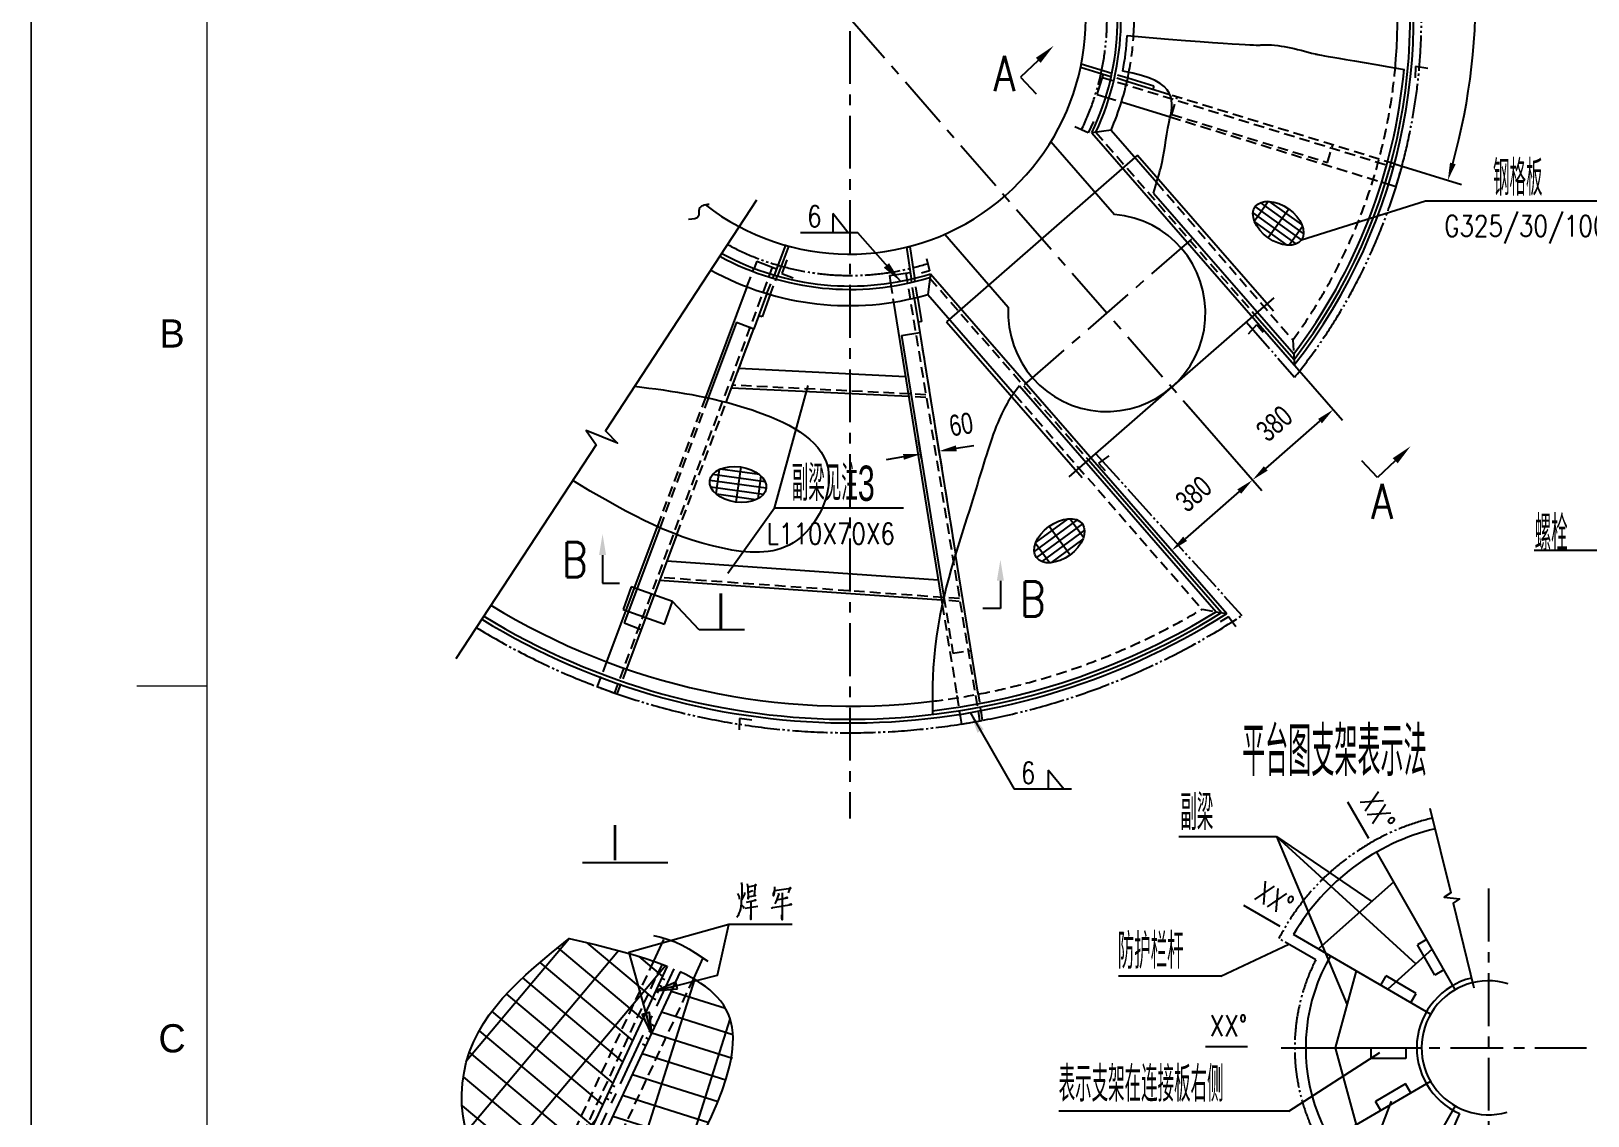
# Model space of a CAD drawing. Extents: x 148 to 221443, y -36682 to 6758.
# Drawn here: x 206593 to 211011, y -20788 to -17710 of the extents above; entities that cross this region are included whole.
import ezdxf
from ezdxf.enums import TextEntityAlignment as Align

# ---------------------------------------------------------------- set-up
doc = ezdxf.new("R2010")
doc.units = 0
doc.header["$LTSCALE"] = 10
doc.header["$MEASUREMENT"] = 0
for name, pattern in [('CENTERX2', [4, 2.5, -0.5, 0.5, -0.5]), ('HIDDENX2', [0.75, 0.5, -0.25]), ('PHANTOM', [2.5, 1.25, -0.25, 0.25, -0.25, 0.25, -0.25]), ('PHANTOMS6', [13.6, 10, -0.8, 0.6, -0.8, 0.6, -0.8])]:
    doc.linetypes.add(name, pattern=pattern)
for name, color, linetype in [('2', 4, 'Continuous'), ('6', 4, 'PHANTOM'), ('CENTER', 1, 'CENTERX2'), ('HIDDEN', 7, 'HIDDENX2'), ('RED', 7, 'Continuous'), ('WB-FS', 6, 'Continuous')]:
    doc.layers.add(name, color=color, linetype=linetype)
doc.layers.add('2（细实线）', color=3, linetype='Continuous', lineweight=20)
doc.layers.add('图框层', color=7, linetype='Continuous', lineweight=15)
doc.styles.add('BIG', font='bsfb.shx', dxfattribs={"width": 0.7, "bigfont": 'bsf.shx'})
doc.styles.add('HZ', font='ROMS.SHX', dxfattribs={"width": 0.75, "bigfont": 'GBCBIG.SHX'})
doc.styles.get("Standard").update_dxf_attribs({"font": 'wison_e.shx', "width": 0.75, "bigfont": 'wison_c.shx'})
doc.styles.add('XW', font='ROMANS.shx', dxfattribs={"width": 0.85})
doc.dimstyles.new('DIM1', dxfattribs={"dimscale": 20, "dimtxt": 3, "dimasz": 2.5, "dimexe": 2, "dimexo": 0, "dimgap": 1, "dimtad": 0, "dimdec": 0, "dimzin": 0, "dimdsep": 46, "dimtxsty": 'Standard', "dimcen": 2, "dimclrd": 3, "dimclre": 3, "dimclrt": 3, "dimadec": 0, "dimazin": 0, "dimtfac": 0.666667, "dimtdec": 0, "dimtofl": 0, "dimtmove": 2, "dimatfit": 1, "dimfxl": 2, "dimtvp": 1.333333, "dimtolj": 1, "dimtzin": 0, "dimarcsym": 0})
doc.dimstyles.new('S-1', dxfattribs={"dimtxt": 3, "dimasz": 2.5, "dimexe": 1.25, "dimexo": 0, "dimgap": 1, "dimtad": 1, "dimdec": 0, "dimdsep": 46, "dimtxsty": 'BIG', "dimcen": 0, "dimclrd": 3, "dimclre": 3, "dimclrt": 3, "dimadec": 0, "dimazin": 2, "dimtfac": 1, "dimtdec": 0, "dimtmove": 2, "dimatfit": 3, "dimfxl": 1.25, "dimarcsym": 1})

# ---------------------------------------------------------------- blocks, each defined once
blk = doc.blocks.new('*D1787')
at = {"color": 3, "lineweight": -2}
for p, q in [((210334.3, -17036.7), (210600.4, -16929.4)), ((210461.9, -18086.9), (210651.8, -18145.4))]:
    blk.add_line(p, q, dxfattribs=at)
blk.add_arc((208913.6, -17609.7), 1778.8, 344.4829, 20.355, dxfattribs=at)
at = {"color": 3}
for points in [[(210589.1, -16988), (210573.6, -16994), (210563.3, -16944.4)], [(210619.6, -18083.3), (210635.6, -18088), (210613.5, -18133.6)]]:
    blk.add_solid(points, dxfattribs=at)
at = {"layer": 'Defpoints', "color": 0}
for p in [(210334.3, -17036.7), (209651.3, -17312.2), (210687.9, -17736.8), (209998.4, -17944), (210461.9, -18086.9)]:
    blk.add_point(p, dxfattribs=at)
at = {"color": 3, "insert": (210770.8, -17531.3), "char_height": 60, "attachment_point": 5, "rotation": 272.419}
blk.add_mtext('1500', dxfattribs=at)
blk = doc.blocks.new('*D1788')
at = {"color": 3, "lineweight": -2}
for p, q in [((210100.7, -18568.9), (210314.6, -18814.2)), ((209871.6, -18768.7), (210085.5, -19014)), ((210096.9, -18951), (210250.7, -18817))]:
    blk.add_line(p, q, dxfattribs=at)
at = {"color": 3}
for points in [[(210256.2, -18823.2), (210245.2, -18810.7), (210288.4, -18784.1)], [(210091.5, -18944.8), (210102.4, -18957.3), (210059.2, -18983.9)]]:
    blk.add_solid(points, dxfattribs=at)
at = {"layer": 'Defpoints', "color": 0}
for p in [(210100.7, -18568.9), (209871.6, -18768.7), (210288.4, -18784.1)]:
    blk.add_point(p, dxfattribs=at)
at = {"color": 3, "insert": (210121.2, -18823.7), "char_height": 60, "attachment_point": 5, "rotation": 41.0923}
blk.add_mtext('\\A1;380', dxfattribs=at)
blk = doc.blocks.new('*D1789')
at = {"color": 3, "lineweight": -2}
for p, q in [((210059.2, -18983.9), (210085.5, -19014)), ((210021.6, -19016.8), (209867.8, -19150.8)), ((209830.1, -19183.7), (209856.4, -19213.9))]:
    blk.add_line(p, q, dxfattribs=at)
at = {"color": 3}
for points in [[(210027, -19023), (210016.1, -19010.5), (210059.2, -18983.9)], [(209862.3, -19144.6), (209873.3, -19157.1), (209830.1, -19183.7)]]:
    blk.add_solid(points, dxfattribs=at)
at = {"layer": 'Defpoints', "color": 0}
for p in [(210059.2, -18983.9), (209830.1, -19183.7), (209830.1, -19183.7)]:
    blk.add_point(p, dxfattribs=at)
at = {"color": 3, "insert": (209892.1, -19023.5), "char_height": 60, "attachment_point": 5, "rotation": 41.0923}
blk.add_mtext('\\A1;380', dxfattribs=at)
blk = doc.blocks.new('*D1861')
at = {"color": 3, "linetype": 'Continuous', "lineweight": -2}
for p, q in [((209171.5, -18915.7), (209162.9, -18862.6)), ((209120.2, -18924), (209111.6, -18870.9)), ((209218.7, -18894.1), (209268, -18886.2)), ((209068.6, -18918.4), (209019.2, -18926.3))]:
    blk.add_line(p, q, dxfattribs=at)
at = {"color": 3}
for points in [[(209217.4, -18885.9), (209220, -18902.4), (209169.3, -18902.1)], [(209069.9, -18926.6), (209067.3, -18910.1), (209118, -18910.4)]]:
    blk.add_solid(points, dxfattribs=at)
at = {"layer": 'Defpoints', "color": 0}
for p in [(209169.3, -18902.1), (209120.2, -18924), (209171.5, -18915.7)]:
    blk.add_point(p, dxfattribs=at)
at = {"color": 3, "insert": (209232.3, -18826.2), "char_height": 60, "attachment_point": 5, "rotation": 9.1683}
blk.add_mtext('\\A1;60', dxfattribs=at)
blk = doc.blocks.new('1.25A2')
blk.add_line((14585.48, 9073.89), (14595.48, 9073.89))
at = {"layer": '图框层', "ltscale": 10}
for p, q in [((14570.48, 8863.89), (14570.48, 9283.89)), ((14570.48, 9283.89), (14570.48, 8863.89)), ((14570.48, 9283.89), (14570.48, 8863.89)), ((14595.48, 8873.89), (14595.48, 9273.89))]:
    blk.add_line(p, q, dxfattribs=at)
at = {"style": 'HZ'}
for s, p in [('B', (14590.48, 9123.89)), ('C', (14590.48, 9023.89))]:
    blk.add_text(s, height=4, dxfattribs=at).set_placement(p, align=Align.MIDDLE)
blk = doc.blocks.new('*D29')
at = {"layer": '2（细实线）', "color": 3, "lineweight": -2}
for p, q in [((21069.56, 8263.46), (21067.29, 8264.52)), ((21071.82, 8262.41), (21072.35, 8263.54)), ((21071.82, 8262.41), (21073.64, 8261.56)), ((21073.64, 8261.56), (21074.17, 8262.69)), ((21075.9, 8260.5), (21078.17, 8259.44))]:
    blk.add_line(p, q, dxfattribs=at)
at = {"layer": '2（细实线）', "color": 3}
for points in [[(21069.38, 8263.09), (21069.74, 8263.84), (21071.82, 8262.41)], [(21076.08, 8260.88), (21075.73, 8260.12), (21073.64, 8261.56)]]:
    blk.add_solid(points, dxfattribs=at)
at = {"layer": 'Defpoints', "color": 0}
for p in [(21071.82, 8262.41), (21073.64, 8261.56), (21073.64, 8261.56)]:
    blk.add_point(p, dxfattribs=at)
at = {"layer": '2（细实线）', "color": 3, "insert": (21069.3, 8266.19), "char_height": 3, "attachment_point": 5, "rotation": 334.9694, "style": 'BIG'}
blk.add_mtext('10', dxfattribs=at)
blk = doc.blocks.new('4444')
at = {"layer": '2（细实线）', "lineweight": -3}
for points in [[(19975.23, 8295.12), (19975.32, 8294.82), (19975.29, 8294.74), (19975.29, 8293.52), (19975.29, 8292.93), (19975.23, 8292.51), (19975.21, 8292.17), (19975.18, 8291.79), (19975.1, 8291.41), (19975.01, 8291.07), (19974.88, 8290.78), (19974.77, 8290.48), (19974.6, 8290.19)], [(19976.08, 8294.95), (19976.14, 8294.4), (19976.22, 8292.8), (19976.19, 8293.1), (19977.23, 8293.31), (19977.12, 8293.31), (19977.26, 8294.87), (19977.29, 8294.7), (19976.16, 8294.49)], [(19979.92, 8294.53), (19979.92, 8294.19), (19979.92, 8293.98), (19979.89, 8293.69), (19979.78, 8293.26), (19979.81, 8293.52), (19979.87, 8293.81), (19979.92, 8293.98), (19982.25, 8294.32), (19982.14, 8294.44), (19981.87, 8293.69)], [(19974.69, 8293.6), (19974.9, 8293.1), (19974.93, 8292.97), (19974.96, 8292.76)], [(19975.21, 8292), (19975.48, 8291.71), (19975.59, 8291.45)], [(19975.7, 8293.73), (19975.7, 8293.47), (19975.29, 8292.72)], [(19975.97, 8292.34), (19977.31, 8292.63), (19977.18, 8292.63), (19976.99, 8292.55)], [(19976.19, 8293.77), (19976.85, 8293.98)], [(19976.6, 8292.42), (19976.6, 8289.89), (19976.58, 8290.23), (19976.6, 8290.53)], [(19979.51, 8291.62), (19979.62, 8291.49), (19979.7, 8291.58), (19982.36, 8292), (19982.25, 8292.08), (19982.03, 8291.96)], [(19980.47, 8293.64), (19980.55, 8293.35), (19980.47, 8293.31), (19980.25, 8292.72), (19980.11, 8292.38), (19980.09, 8292.29), (19980, 8292.13)], [(19980.36, 8292.76), (19980.47, 8292.72), (19981.76, 8292.97), (19981.67, 8293.01), (19981.43, 8292.93)], [(19981.02, 8293.69), (19981.02, 8289.85), (19980.96, 8290.06), (19980.99, 8290.57)], [(19975.78, 8291.49), (19977.56, 8291.79)], [(19982.44, 8289.18), (19973.46, 8289.18), (19959.25, 8285.2), (19962.47, 8273.69)], [(19962.77, 8287.64), (19963.82, 8287.37), (19964.85, 8287.07), (19965.86, 8286.7), (19966.83, 8286.26), (19967.77, 8285.74), (19968.69, 8285.18), (19970.5, 8283.98)], [(19963.11, 8279.78), (19971.83, 8281.98), (19973.46, 8289.18)], [(19936.21, 8259.77), (19957.81, 8285.47)], [(19936.28, 8269.91), (19950.81, 8287.2)], [(19949.17, 8285.88), (19961.22, 8275.75)], [(19953.31, 8286.6), (19962.64, 8278.78), (19963.12, 8278.55)], [(19964.21, 8287.05), (19962.77, 8283.98), (19962.14, 8282.63)], [(19939.35, 8253.44), (19964.48, 8283.36)], [(19946.65, 8283.78), (19959.81, 8272.73)], [(19960.68, 8284.66), (19964.06, 8281.82)], [(19963.98, 8283.55), (19963.3, 8282.09)], [(19969.79, 8284.46), (19968.42, 8281.51), (19967.79, 8280.17)], [(19944.19, 8281.6), (19958.39, 8269.68)], [(19950.11, 8247.22), (19957.14, 8245), (19968.64, 8281.38)], [(19961.82, 8281.94), (19961.18, 8280.57)], [(19962.98, 8281.4), (19962.34, 8280.03)], [(19966.17, 8280.03), (19965.93, 8281.01), (19963.11, 8279.78), (19966.17, 8280.03)], [(19965.66, 8282.88), (19963.18, 8277.58)], [(19964.36, 8281.32), (19963.92, 8281.52)], [(19941.91, 8279.31), (19956.98, 8266.66)], [(19960.86, 8279.88), (19960.22, 8278.51)], [(19962.02, 8279.34), (19961.37, 8277.97)], [(19963.5, 8279.49), (19963.06, 8279.69)], [(19963.58, 8280.57), (19963.49, 8280.61), (19963.93, 8280.4)], [(19965.29, 8279.73), (19972.97, 8277.31)], [(19967.47, 8279.48), (19966.83, 8278.11)], [(19939.77, 8276.87), (19955.56, 8263.61)], [(19959.9, 8277.82), (19959.25, 8276.45)], [(19961.05, 8277.28), (19960.41, 8275.91)], [(19961.17, 8276.47), (19962.14, 8276.74), (19962.47, 8273.69), (19961.17, 8276.47)], [(19963.92, 8276.78), (19974.04, 8273.59)], [(19966.51, 8277.42), (19965.86, 8276.05)], [(19958.93, 8275.76), (19958.29, 8274.38)], [(19960.09, 8275.22), (19959.45, 8273.85)], [(19962.54, 8276.2), (19961.9, 8274.83)], [(19962.53, 8274.97), (19962.97, 8274.76)], [(19965.54, 8275.36), (19964.9, 8273.98)], [(19966.65, 8253.62), (19973.65, 8275.77)], [(19938.04, 8274.11), (19954.14, 8260.59)], [(19957.97, 8273.7), (19957.33, 8272.32)], [(19961.26, 8273.46), (19958.05, 8266.58)], [(19959.13, 8273.16), (19958.49, 8271.78)], [(19961.21, 8272.24), (19961.69, 8272.02)], [(19961.68, 8273.14), (19962.12, 8272.93)], [(19962.46, 8273.89), (19962.54, 8273.85), (19962.11, 8274.05)], [(19962.53, 8273.82), (19974, 8270.2)], [(19964.58, 8273.3), (19963.94, 8271.92)], [(19936.64, 8271.04), (19952.72, 8257.54)], [(19957.01, 8271.64), (19956.37, 8270.26)], [(19958.17, 8271.1), (19957.52, 8269.72)], [(19961.15, 8270.87), (19973.03, 8267.12)], [(19963.62, 8271.24), (19962.98, 8269.86)], [(19956.05, 8269.57), (19955.4, 8268.2)], [(19957.2, 8269.04), (19956.56, 8267.66)], [(19959.77, 8267.9), (19971.92, 8264.07)], [(19962.66, 8269.17), (19962.01, 8267.8)], [(19935.78, 8267.56), (19951.31, 8254.52)], [(19955.08, 8267.51), (19954.44, 8266.14)], [(19956.24, 8266.97), (19955.6, 8265.6)], [(19957.28, 8266.16), (19956.84, 8266.36)], [(19961.69, 8267.11), (19961.05, 8265.74)], [(19935.61, 8263.46), (19949.89, 8251.47)], [(19953.16, 8263.39), (19952.52, 8262.01)], [(19954.12, 8265.45), (19953.48, 8264.08)], [(19955.28, 8264.91), (19954.64, 8263.54)], [(19956.42, 8264.32), (19955.98, 8264.53)], [(19956.5, 8265.4), (19956.41, 8265.45), (19956.85, 8265.24)], [(19957.41, 8265.21), (19956.76, 8263.83)], [(19958.39, 8264.96), (19970.61, 8261.1)], [(19960.73, 8265.05), (19960.09, 8263.68)], [(19943.96, 8248.86), (19954.57, 8261.49)], [(19952.19, 8261.33), (19951.55, 8259.95)], [(19956.12, 8262.46), (19952.91, 8255.59)], [(19954.31, 8262.85), (19953.67, 8261.48)], [(19957.01, 8261.99), (19969.16, 8258.15)], [(19959.77, 8262.99), (19959.13, 8261.61)], [(19951.23, 8259.27), (19950.59, 8257.89)], [(19953.35, 8260.79), (19952.71, 8259.41)], [(19955.37, 8258.73), (19955.46, 8258.69), (19955.03, 8258.89)], [(19955.45, 8259.81), (19955.89, 8259.6)], [(19955.63, 8259.04), (19967.61, 8255.26)], [(19958.8, 8260.93), (19958.16, 8259.55)], [(19936.64, 8258.38), (19948.48, 8248.45)], [(19950.27, 8257.2), (19949.63, 8255.83)], [(19951.43, 8256.67), (19950.78, 8255.29)], [(19952.39, 8258.73), (19951.75, 8257.35)], [(19954.13, 8257.08), (19954.61, 8256.85)], [(19954.6, 8257.97), (19955.04, 8257.77)], [(19956.88, 8256.8), (19956.24, 8255.43)], [(19957.84, 8258.87), (19957.2, 8257.49)], [(19949.31, 8255.14), (19948.66, 8253.77)], [(19950.46, 8254.6), (19949.82, 8253.23)], [(19954.25, 8256.08), (19965.88, 8252.4)], [(19955.92, 8254.74), (19955.27, 8253.37)], [(19948.34, 8253.08), (19947.7, 8251.71)], [(19949.5, 8252.54), (19948.86, 8251.17)], [(19950.49, 8245.42), (19953.04, 8253.5)], [(19952.27, 8254.21), (19951.63, 8252.84)], [(19952.87, 8253.13), (19963.87, 8249.66)], [(19954.95, 8252.68), (19954.31, 8251.31)], [(19946.69, 8247.07), (19949.26, 8250.13)], [(19947.38, 8251.02), (19946.74, 8249.64)], [(19948.54, 8250.48), (19947.9, 8249.11)], [(19950.99, 8251.46), (19948.51, 8246.17)], [(19951.48, 8250.16), (19961.26, 8247.08)], [(19953.99, 8250.62), (19953.35, 8249.24)], [(19946.42, 8248.96), (19945.79, 8247.61)], [(19947.58, 8248.42), (19946.9, 8246.96)], [(19953.03, 8248.56), (19952.39, 8247.18)], [(19947.55, 8246.47), (19942.09, 8234.78)], [(19949.36, 8245.62), (19943.9, 8233.93)], [(19945.79, 8247.61), (19944.49, 8244.82)], [(19952.07, 8246.5), (19951.44, 8245.15), (19949.98, 8242.04)], [(19942.96, 8245.22), (19944.01, 8244.95), (19945.04, 8244.65), (19946.05, 8244.28), (19947.02, 8243.83), (19947.96, 8243.32), (19948.88, 8242.76), (19950.69, 8241.56)]]:
    blk.add_lwpolyline(points, dxfattribs=at)
for points in [[(19964.73, 8283.26), (19947.61, 8246.59), (19946.13, 8247.4), (19944.69, 8248.33), (19943.31, 8249.36), (19942.01, 8250.5), (19940.78, 8251.73), (19939.66, 8253.04), (19938.66, 8254.42), (19938.21, 8255.13), (19937.79, 8255.85), (19937.41, 8256.59), (19937.06, 8257.33), (19936.75, 8258.09), (19936.48, 8258.85), (19936.05, 8260.4), (19935.75, 8261.96), (19935.59, 8263.53), (19935.56, 8265.1), (19935.66, 8266.65), (19935.88, 8268.17), (19936.21, 8269.66), (19936.66, 8271.1), (19937.22, 8272.49), (19937.88, 8273.82), (19938.63, 8275.11), (19939.46, 8276.35), (19940.38, 8277.55), (19941.36, 8278.71), (19942.41, 8279.84), (19943.5, 8280.95), (19944.65, 8282.03), (19945.84, 8283.09), (19948.29, 8285.16), (19950.81, 8287.2), (19954.5, 8286.32), (19958.1, 8285.39), (19959.85, 8284.9), (19961.54, 8284.39), (19963.17, 8283.84)], [(19966.57, 8282.47), (19949.44, 8245.79), (19950.3, 8245.48), (19951.16, 8245.23), (19952.01, 8245.02), (19952.86, 8244.87), (19953.71, 8244.77), (19954.54, 8244.73), (19955.35, 8244.74), (19956.15, 8244.81), (19956.94, 8244.95), (19957.69, 8245.15), (19958.43, 8245.41), (19959.15, 8245.73), (19959.84, 8246.1), (19960.52, 8246.53), (19961.17, 8247.01), (19961.81, 8247.53), (19962.43, 8248.1), (19963.03, 8248.72), (19963.62, 8249.37), (19964.19, 8250.06), (19965.29, 8251.53), (19966.34, 8253.12), (19967.35, 8254.79), (19968.31, 8256.53), (19969.25, 8258.32), (19970.15, 8260.13), (19971, 8261.94), (19971.79, 8263.76), (19972.49, 8265.56), (19973.09, 8267.32), (19973.56, 8269.05), (19973.74, 8269.89), (19973.88, 8270.71), (19973.99, 8271.52), (19974.04, 8272.31), (19974.06, 8273.08), (19974.02, 8273.83), (19973.93, 8274.55), (19973.79, 8275.25), (19973.6, 8275.93), (19973.35, 8276.57), (19973.04, 8277.19), (19972.68, 8277.78), (19972.26, 8278.34), (19971.8, 8278.89), (19971.29, 8279.4), (19970.74, 8279.9), (19970.14, 8280.38), (19969.5, 8280.83), (19968.82, 8281.27), (19968.11, 8281.68), (19967.35, 8282.08)]]:
    blk.add_lwpolyline(points, close=True, dxfattribs=at)
at = {"layer": '2（细实线）', "transparency": 33554559}
for points in [[(19966.17, 8280.03), (19965.93, 8281.01), (19966.17, 8280.03), (19963.11, 8279.78)], [(19961.17, 8276.47), (19962.14, 8276.74), (19961.17, 8276.47), (19962.47, 8273.69)]]:
    blk.add_solid(points, dxfattribs=at)
at = {"layer": '2（细实线）'}
dim = blk.add_linear_dim(base=(19946.2, 8238.84), p1=(19944.38, 8239.69), p2=(19946.2, 8238.84), angle=334.9694, text='10', dimstyle='S-1', dxfattribs=at)
dim.commit()
dim.dimension.update_dxf_attribs({"geometry": '*D29', "text_midpoint": (19941.86, 8243.48), "dimtype": 129, "insert": (-1127.44, -22.72)})

msp = doc.modelspace()

# ---------------------------------------------------------------- linework, layer by layer
for p, q in [((210197.9462, -18302.5704), (210550.437, -18191.4935)), ((210550.437, -18191.4935), (211238.507, -18191.4935)), ((211731.4238, -19184.139), (210858.1956, -19184.139)), ((210388.9782, -20001.4009), (210329.999, -19898.3618)), ((210137.6301, -20250.8843), (210035.033, -20191.1394)), ((210044.6979, -20592.6173), (209925.9738, -20592.1753)), ((210162.6662, -20775.2108), (210420.4344, -20608.7214)), ((210308.0598, -21130.4991), (210453.258, -20746.2022))]:
    msp.add_line(p, q)
at = {"color": 7, "linetype": 'Continuous'}
for q in [(208867.8854, -18227.9294), (208867.8854, -18282.5439)]:
    msp.add_line((208911.6202, -18282.5439), q, dxfattribs=at)
at = {"color": 3, "linetype": 'Continuous'}
for p, q in [((208295.5805, -19287.2114), (208273.0161, -19351.705)), ((208413.3478, -19328.4148), (208295.5805, -19287.2114)), ((208390.7834, -19392.9083), (208413.3478, -19328.4148)), ((208273.0161, -19351.705), (208390.7834, -19392.9083)), ((209257.7296, -19643.9134), (209383.1041, -19861.6106)), ((209545.9794, -19861.6106), (209383.1041, -19861.6106))]:
    msp.add_line(p, q, dxfattribs=at)
msp.add_lwpolyline([(208651.8299, -18190.263), (208222.8333, -18844.0861), (208257.3759, -18879.2727), (208168.2171, -18843.3121), (208196.4133, -18884.3523), (207797.9229, -19491.6816)])
for centre, radius, start, end in [((208916.2809, -17673.3362), 669.7279, 232.3481012, 94.9501081), ((210728.8465, -20595.1646), 190, 72.9435181, 286.1149443)]:
    msp.add_arc(centre, radius, start, end)
msp.add_spline([(208517.5766, -18201.7862), (208488.8024, -18215.0573), (208487.3106, -18234.9548), (208458.7835, -18244.6827)], degree=3)
msp.add_solid([(209278.7585, -19701.024), (209296.1351, -19691.1219), (209257.7405, -19643.943)], dxfattribs=at)
at = {"layer": '2', "color": 3, "linetype": 'Continuous'}
for p, q in [((209451.0977, -17793.1121), (209400.4947, -17840.7218)), ((208939.1752, -18282.5439), (208776.2999, -18282.5439)), ((209059.8913, -18420.2074), (208939.1752, -18282.5439)), ((208703.0024, -19064.1434), (208797.9212, -18715.9722)), ((210464.169, -18929.3269), (210413.566, -18976.9367)), ((208703.0024, -19064.1434), (208569.8469, -19248.8988)), ((209068.5493, -19064.1434), (208703.0024, -19064.1434)), ((208214.7369, -19197.1781), (208214.7369, -19276.2394)), ((209343.7175, -19269.915), (209343.7175, -19348.9763)), ((208489.1359, -19408.6936), (208413.3478, -19328.4148)), ((208617.8596, -19408.6936), (208489.1359, -19408.6936)), ((209849.9953, -19995.5464), (210127.0847, -19995.5464)), ((210127.0847, -19995.5464), (210397.3783, -20180.1406)), ((210127.0847, -19995.5464), (210522.9236, -20357.0764)), ((210127.0847, -19995.5464), (210327.2625, -20471.5868)), ((208400.409, -20070.3322), (208157.689, -20070.3322)), ((209968.899, -20391.6807), (210162.6558, -20301.3305)), ((209968.899, -20391.6807), (209678.6442, -20391.6807)), ((210162.6662, -20775.2108), (209509.3072, -20775.2108))]:
    msp.add_line(p, q, dxfattribs=at)
at = {"layer": '2', "color": 7, "linetype": 'Continuous'}
for p, q in [((209400.4947, -17840.7218), (209444.8967, -17887.9155)), ((208867.8854, -18227.9294), (208867.8854, -18282.5439)), ((210413.566, -18976.9367), (210369.1639, -18929.743)), ((208214.7369, -19276.2394), (208263.2913, -19276.2394)), ((209343.7175, -19348.9763), (209293.5447, -19348.9763))]:
    msp.add_line(p, q, dxfattribs=at)
at = {"layer": '2', "color": 3, "linetype": 'Continuous'}
for points in [[(209457.9501, -17800.3953), (209444.2454, -17785.8289), (209494.7969, -17751.9978)], [(209027.8514, -18368.502), (209012.814, -18381.6882), (209059.8913, -18420.2074)], [(210457.3166, -18922.0437), (210471.0214, -18936.6101), (210507.8682, -18888.2126)], [(208204.7369, -19197.1781), (208214.7369, -19137.1781), (208224.7369, -19197.1781)], [(209333.7175, -19269.915), (209343.7175, -19209.915), (209353.7175, -19269.915)]]:
    msp.add_solid(points, dxfattribs=at)
at = {"layer": '6', "linetype": 'PHANTOMS6'}
for p, q in [((210041.9932, -18535.6863), (210178.6898, -18692.298)), ((209614.4422, -18909.4165), (210029.1719, -19368.5974)), ((210238.7154, -20345.6219), (210134.0159, -20284.6528))]:
    msp.add_line(p, q, dxfattribs=at)
for centre, radius, start, end in [((208916.2809, -17673.3362), 1622.3315, 321.0910353, 71.1165981), ((208916.2809, -17673.3362), 730.1261, 334.2811568, 72.4983496), ((208917.5533, -17669.8112), 733.7765, 241.4870978, 287.3695666), ((208916.2809, -17673.3362), 2027.9144, 238.4951257, 303.283767), ((210728.8465, -20595.1646), 671, 103.7240027, 152.4346607), ((210728.8465, -20595.1646), 550, 153.017781, 249.5002784)]:
    msp.add_arc(centre, radius, start, end, dxfattribs=at)
at = {"layer": 'CENTER', "ltscale": 6}
for p, q in [((208916.2809, -16750.1841), (208916.2809, -19944.6797)), ((208916.2809, -17673.3362), (209924.8213, -18829.7612)), ((209885.9629, -18300.2569), (209407.6665, -18717.3884)), ((210728.8465, -20143.3494), (210728.8465, -21064.3214)), ((210140.6186, -20595.1646), (211007.1257, -20595.1646))]:
    msp.add_line(p, q, dxfattribs=at)
at = {"layer": 'HIDDEN', "linetype": 'HIDDENX2', "ltscale": 6}
for p, q in [((209633.3218, -17841.5665), (210459.4067, -18096.1395)), ((209702.9266, -17852.971), (209656.7694, -17838.7468)), ((209705.0147, -17843.5689), (209659.5966, -17829.5725)), ((210461.9172, -18086.8677), (209825.0069, -17890.5922)), ((209642.6962, -17897.1943), (209687.3914, -17910.9679)), ((209830.0418, -17946.557), (209845.7688, -17896.9904)), ((209825.8127, -17953.625), (210445.3226, -18144.5382)), ((209830.0418, -17946.557), (210271.7612, -18082.6808)), ((209614.7117, -17997.0574), (210065.8903, -18514.8633)), ((210271.7612, -18082.6808), (210287.4782, -18033.1111)), ((209787.3908, -18139.7954), (210174.0136, -18586.6764)), ((208696.3091, -18379.8114), (208248.5784, -19588.0035)), ((208624.4324, -18435.7312), (208644.5661, -18383.1363)), ((209075.3948, -18396.649), (209284.7665, -19667.252)), ((209099.2169, -18467.7633), (209090.5621, -18411.7873)), ((209108.5583, -18465.5104), (209100.0506, -18410.328)), ((209143.8543, -18411.4014), (209593.4327, -18926.9025)), ((209031.8316, -18424.6282), (209040.2499, -18479.3256)), ((210174.0136, -18586.6764), (210176.1725, -18626.2407)), ((209132.2774, -18741.8492), (208583.9506, -18715.0918)), ((208506.9991, -18749.485), (208369.8189, -19115.9979)), ((208506.9991, -18749.485), (208369.8189, -19115.9979)), ((208514.4915, -18752.2893), (208377.3112, -19118.8022)), ((208425.291, -19138.9839), (208565.8492, -18763.4535)), ((209384.5726, -18740.9698), (209916.1549, -19350.4992)), ((209227.6212, -19320.4574), (208379.6152, -19261.0164)), ((209178.7129, -19336.8697), (209220.4375, -19595.2059)), ((209183.4463, -19316.0025), (209209.2031, -19475.4749)), ((209916.1549, -19350.4992), (209956.3197, -19357.6063)), ((209209.2031, -19475.4749), (209260.5747, -19467.5738)), ((208226.1319, -19499.8953), (208209.1838, -19544.1686)), ((208282.5893, -19520.2414), (208265.6312, -19564.5409)), ((209220.4375, -19595.2059), (209228.5531, -19648.8073)), ((209279.5209, -19584.6589), (209288.6519, -19644.0271))]:
    msp.add_line(p, q, dxfattribs=at)
at = {"layer": 'HIDDEN', "color": 7, "linetype": 'HIDDENX2', "ltscale": 6}
for p, q in [((208681.2653, -18455.0953), (208701.4462, -18402.3768)), ((208689.2761, -18461.0213), (208710.877, -18404.5936)), ((208565.8492, -18763.4535), (208643.9028, -18554.9169)), ((209115.0084, -18565.6056), (209216.5481, -19194.734)), ((209131.8874, -18749.8397), (209084.5685, -18747.5306)), ((209227.0618, -19328.4378), (209177.807, -19324.9853))]:
    msp.add_line(p, q, dxfattribs=at)
at = {"layer": 'HIDDEN', "linetype": 'HIDDENX2', "ltscale": 6}
for radius, start, end in [(806.8954, 349.0191924, 356.3639703), (1554.375, 324.013603, 354.5427731), (1952.5941, 276.9086827, 300.8021223)]:
    msp.add_arc((208916.2809, -17673.3362), radius, start, end, dxfattribs=at)
at = {"layer": 'RED'}
for p, q in [((209573.3389, -17802.9906), (209571.4035, -17812.4397)), ((209573.3389, -17802.9906), (209659.5966, -17829.5725)), ((209571.4035, -17812.4397), (209656.7694, -17838.7468)), ((209618.0455, -17889.7127), (209636.2603, -17832.3051)), ((209779.594, -17866.5519), (209705.0147, -17843.5689)), ((210522.1765, -17810.4453), (210520.3242, -17842.4785)), ((210557.0562, -17816.3282), (210522.1765, -17810.4453)), ((209618.0787, -17889.608), (209642.6962, -17897.1943)), ((209825.0069, -17890.5922), (209702.9266, -17852.971)), ((209779.594, -17866.5519), (209776.7667, -17875.7261)), ((209687.3914, -17910.9679), (209825.8127, -17953.625)), ((209608.3704, -17966.6775), (209593.2027, -17998.672)), ((209487.1293, -18023.5756), (209667.6976, -18230.6211)), ((209593.2027, -17998.672), (209555.2836, -17981.8328)), ((209657.8997, -17991.2698), (209603.3066, -17998.5858)), ((209603.3066, -17998.5858), (210177.8729, -18657.402)), ((209657.8997, -17991.2698), (209787.3908, -18139.7954)), ((209733.019, -18062.1178), (209190.3898, -18535.3551)), ((209733.019, -18062.1178), (210118.2886, -18503.8803)), ((210461.9172, -18086.8677), (210484.3339, -18093.7758)), ((210466.6638, -18151.1148), (210484.3339, -18093.7758)), ((210445.3226, -18144.5382), (210466.6638, -18151.1148)), ((209778.647, -18170.4251), (210176.1725, -18626.2407)), ((210104.7158, -18193.1082), (210064.5022, -18249.0302)), ((210204.1169, -18284.837), (210081.6939, -18196.8022)), ((210199.2086, -18259.1366), (210107.6198, -18193.2749)), ((210183.0992, -18314.0646), (210060.6762, -18226.0299)), ((210197.9462, -18302.5704), (210066.8469, -18208.2965)), ((210162.694, -18215.253), (210103.9495, -18296.9444)), ((209185.659, -18286.5009), (209366.2119, -18493.5288)), ((210157.1732, -18317.592), (210065.5844, -18251.7302)), ((210201.2199, -18264.4486), (210162.8491, -18317.8079)), ((208733.8465, -18317.7377), (208701.4462, -18402.3768)), ((208742.8121, -18321.1697), (208710.877, -18404.5936)), ((208733.8465, -18317.7377), (208742.8121, -18321.1697)), ((209076.983, -18323.498), (209086.4714, -18322.0386)), ((209076.983, -18323.498), (209090.5621, -18411.7873)), ((209086.3296, -18321.1162), (209100.0506, -18410.328)), ((208652.2891, -18362.9603), (208644.5312, -18383.2262)), ((208652.2891, -18362.9603), (208708.3243, -18384.4108)), ((208737.6014, -18359.6124), (208723.1274, -18398.4538)), ((209134.0814, -18355.3164), (209142.9526, -18390.3055)), ((208723.1274, -18398.4538), (208755.3838, -18410.0236)), ((209028.6345, -18403.8409), (209087.9371, -18394.72)), ((209028.6345, -18403.8409), (209031.8316, -18424.6282)), ((209142.9526, -18390.3055), (209120.0744, -18397.3034)), ((209145.5664, -18398.7588), (209137.5765, -18457.7562)), ((209145.5664, -18398.7588), (209986.4445, -19362.9367)), ((208624.4324, -18435.7312), (208506.9991, -18749.485)), ((208681.2653, -18455.0953), (208643.9071, -18554.9054)), ((208690.5067, -18457.8066), (208667.2679, -18520.9773)), ((209108.5583, -18465.5104), (209120.0036, -18534.1605)), ((209137.5765, -18457.7562), (209384.1626, -18740.4997)), ((209040.2499, -18479.3256), (209178.7129, -19336.8697)), ((209099.2169, -18467.7633), (209115.0084, -18565.6056)), ((209538.555, -18974.7624), (210120.8101, -18466.9666)), ((208595.3294, -18536.3096), (208514.9018, -18751.193)), ((208595.3294, -18536.3096), (208643.9071, -18554.9054)), ((208667.2679, -18520.9773), (208658.2559, -18517.6691)), ((208667.2679, -18520.9773), (208658.2559, -18517.6691)), ((209120.0036, -18534.1605), (209110.5362, -18535.7504)), ((209120.0036, -18534.1605), (209110.5362, -18535.7504)), ((209190.3898, -18535.3551), (209575.6586, -18977.1167)), ((210047.7193, -18569.0035), (210071.8693, -18543.1583)), ((210065.8903, -18514.8633), (210177.0568, -18642.4462)), ((210071.8693, -18543.1583), (210089.598, -18564.3694)), ((208565.8492, -18763.4535), (208643.9028, -18554.9169)), ((209063.5623, -18573.5182), (209115.0084, -18565.6056)), ((209063.5623, -18573.5182), (209183.4469, -19316.0001)), ((209115.0084, -18565.6056), (209216.5481, -19194.734)), ((210176.1725, -18626.2407), (210177.8729, -18657.402)), ((209074.4228, -18690.9689), (208601.6154, -18667.8967)), ((209083.5475, -18747.4808), (208581.0065, -18722.9577)), ((209397.6796, -18717.0515), (209956.3197, -19357.6063)), ((208607.0014, -18946.9306), (208593.3366, -19046.6185)), ((209593.4327, -18926.9025), (209971.3821, -19360.2715)), ((209651.0062, -18915.6993), (209622.1171, -18936.1105)), ((209622.1171, -18936.1105), (209640.7205, -18956.5589)), ((208679.0301, -19007.5845), (208519.0498, -18985.6551)), ((208676.1808, -18989.0256), (208526.7881, -18968.5475)), ((208545.402, -18954.5055), (208536.0478, -19022.747)), ((208659.8118, -18968.6135), (208548.0461, -18953.2932)), ((208664.0759, -18972.3657), (208655.1504, -19037.48)), ((208671.2918, -19024.692), (208521.8991, -19004.214)), ((208650.0338, -19039.9464), (208538.2681, -19024.6261)), ((208369.8189, -19115.9979), (208226.1319, -19499.8953)), ((208377.1472, -19119.2404), (208276.0834, -19389.259)), ((209561.3095, -19097.1669), (209439.7528, -19186.3941)), ((209535.3503, -19093.8932), (209444.4097, -19160.647)), ((209576.2681, -19108.5155), (209446.0966, -19204.0664)), ((209582.6119, -19126.1877), (209461.0552, -19215.4149)), ((209482.3309, -19115.0599), (209541.8711, -19196.1732)), ((209541.0238, -19093.6218), (209579.9144, -19146.6034)), ((208425.291, -19138.9839), (208324.6555, -19407.8527)), ((209443.3538, -19163.3574), (209484.1122, -19218.8837)), ((209577.9551, -19151.9348), (209487.0144, -19218.6887)), ((209167.6145, -19268.1335), (208397.1649, -19214.1288)), ((209280.595, -19591.6425), (209216.5481, -19194.734)), ((209176.7824, -19324.9135), (208376.6902, -19268.831)), ((208276.0834, -19389.259), (208324.6555, -19407.8527)), ((209956.3197, -19357.6063), (209986.4445, -19362.9367)), ((209991.2268, -19372.0417), (209967.6476, -19386.4724)), ((210011.638, -19400.9308), (209991.2268, -19372.0417)), ((208324.6555, -19407.8527), (208282.5893, -19520.2414)), ((208209.1838, -19544.1686), (208199.2042, -19570.2384)), ((208199.2042, -19570.2384), (208255.6459, -19590.6255)), ((208265.6312, -19564.5409), (208255.6459, -19590.6255)), ((209228.5531, -19648.8073), (209232.9273, -19676.3769)), ((209287.8057, -19638.5256), (209292.0516, -19666.1316)), ((208603.7333, -19660.5728), (208602.724, -19692.6436)), ((208638.7556, -19665.5364), (208603.7333, -19660.5728)), ((209232.9273, -19676.3769), (209292.0516, -19666.1316)), ((209523.3082, -19861.6106), (209479.5735, -19806.9962)), ((209479.5735, -19806.9962), (209479.5735, -19861.6106)), ((209523.3082, -19861.6106), (209479.5735, -19861.6106)), ((210634.6402, -20430.1641), (210411.6346, -20039.5739)), ((210459.9823, -20124.254), (210246.8714, -20314.4983)), ((210564.6565, -20499.5526), (210175.9851, -20273.2194)), ((210569.2827, -20315.6916), (210442.8071, -20428.5966)), ((210553.3841, -20287.8456), (210527.1317, -20302.8343)), ((210576.2674, -20388.8944), (210527.1317, -20302.8343)), ((210352.9869, -20376.292), (210293.9032, -20595.1646)), ((210423.0371, -20417.0841), (210438.2495, -20390.9606)), ((210523.8869, -20440.8295), (210438.2495, -20390.9606)), ((210602.5198, -20373.9057), (210576.2674, -20388.8944)), ((210508.6746, -20466.9529), (210523.8869, -20440.8295)), ((210210.0738, -20595.1646), (210538.8465, -20595.1646)), ((210293.9032, -20595.1646), (210352.9869, -20814.0372)), ((210395.2698, -20595.0571), (210395.237, -20625.2871)), ((210494.3363, -20625.3946), (210395.237, -20625.2871)), ((210494.369, -20595.1646), (210494.3363, -20625.3946)), ((210564.6565, -20690.7766), (210280.5451, -20856.2219)), ((210493.4622, -20697.2529), (210407.8248, -20747.1217)), ((210508.6746, -20723.3763), (210493.4622, -20697.2529)), ((210423.0371, -20773.2452), (210407.8248, -20747.1217)), ((210634.6402, -20760.1652), (210471.6273, -21045.6792)), ((210646.8882, -20781.6585), (210520.128, -21070.0979))]:
    msp.add_line(p, q, dxfattribs=at)
for centre, radius, start, end in [((208916.2809, -17673.3362), 1600, 322.0450918, 69.9863828), ((208916.2809, -17673.3362), 1590.1981, 322.4519049, 69.6404871), ((208916.2809, -17673.3362), 1554.375, 354.5427731, 68.3202049), ((208916.2809, -17673.3362), 760.1261, 334.6663385, 69.9863828), ((208916.9812, -17673.4593), 769.1187, 335.1187572, 69.3233734), ((208916.2809, -17673.3362), 806.8954, 356.3639703, 66.5749594), ((208916.9812, -17673.4593), 788.4791, 349.0033273, 356.3953783), ((208916.2809, -17673.3362), 806.8954, 336.7950803, 349.0191924), ((208916.2809, -17673.3362), 1579.6689, 322.8983824, 354.7149983), ((209645.7411, -18509.7589), 280, 176.676999, 85.5024752), ((208917.5264, -17669.909), 773.2799, 241.4261825, 286.9080558), ((208917.5533, -17669.8112), 763.7765, 241.4870978, 287.3695666), ((208913.9539, -17679.0809), 810.1495, 241.0669649, 286.023191), ((208916.2809, -17673.3362), 1952.5941, 238.563249, 276.9086827), ((208916.2809, -17673.3362), 2000, 238.5197741, 302.3494603), ((208916.2809, -17673.3362), 1989.7209, 238.5290248, 302.0241058), ((208916.2809, -17673.3362), 1979.5066, 276.8087702, 301.6953829), ((210728.8465, -20595.1646), 639.769, 103.7240027, 149.7866702), ((210728.8465, -20595.1646), 518.7727, 149.7866702, 246.2759973), ((210728.8465, -20595.1646), 203.7085, 103.7240027, 246.2759973)]:
    msp.add_arc(centre, radius, start, end, dxfattribs=at)
at = {"layer": 'WB-FS', "linetype": 'Continuous'}
msp.add_lwpolyline([(210562.8044, -19915.2707), (210621.5277, -20155.7252), (210603.2892, -20167.8997), (210646.8834, -20172.6941), (210628.645, -20184.8687), (210687.3682, -20425.3232)], dxfattribs=at)
for centre, major_axis in [((210132.3965, -18255.4334), (-65.5497, 47.1369)), ((208599.04, -18996.6198), (-79.9902, 10.9647)), ((209511.1824, -19156.2909), (-65.0858, -47.7754))]:
    msp.add_ellipse(centre, major_axis=major_axis, ratio=0.623188198, dxfattribs=at)
for points, knots in [([(209703.9005, -17723.0318), (210056.7231, -17752.6012), (210119.7356, -17742.1158), (210185.1742, -17762.1118), (210246.6148, -17777.4274), (210489.2344, -17818.8394)], [622.735914577, 622.735914577, 622.735914577, 622.735914577, 663.650849374, 798.889283834, 809.82877793, 809.82877793, 809.82877793, 809.82877793]), ([(209778.647, -18170.4251), (209784.4769, -18144.8896), (209809.9914, -18072.8869), (209813.2344, -17977.0728), (209856.0228, -17851.3135), (209690.9825, -17823.8633)], [115.881492393, 115.881492393, 115.881492393, 115.881492393, 213.5658888, 409.396545435, 614.448078238, 614.448078238, 614.448078238, 614.448078238]), ([(209397.6796, -18717.0515), (209391.9295, -18724.3217), (209366.01, -18758.4332), (209328.365, -18823.0281), (209242.1076, -19123.0756), (209145.0174, -19402.5339), (209151.2454, -19649.135), (209151.2454, -19649.135)], [73.330580752, 73.330580752, 73.330580752, 73.330580752, 107.924220962, 231.881407578, 332.994404261, 482.33198279, 539.318912843, 539.318912843, 539.318912843, 539.318912843])]:
    msp.add_open_spline(points, degree=3, knots=knots, dxfattribs=at)
msp.add_spline([(208305.7918, -18717.6511), (208639.0207, -18785.286), (208853.8745, -18947.8015), (208755.6556, -19162.4447), (208556.1486, -19177.7764), (208130.0027, -18985.567)], degree=3, dxfattribs=at)
msp.add_spline([(208305.7918, -18717.6511), (208639.0207, -18785.286), (208853.8745, -18947.8015), (208755.6556, -19162.4447), (208556.1486, -19177.7764), (208130.0027, -18985.567)], degree=3, dxfattribs=at)

# ---------------------------------------------------------------- block references
at = {"layer": '2（细实线）', "xscale": 20, "yscale": 20, "zscale": 20}
for name, p in [('1.25A2', (-84816.4951, -201046.0107)), ('4444', (-190896.0283, -186028.8679))]:
    msp.add_blockref(name, p, dxfattribs=at)

# ---------------------------------------------------------------- texts
at = {"color": 3, "linetype": 'Continuous', "style": 'XW', "width": 0.8}
for p in [(208836.2966, -18235.8822), (209443.1008, -19814.9489)]:
    msp.add_text('6', height=60, dxfattribs=at).set_placement(p, align=Align.MIDDLE_RIGHT)
for s, p in [('G325/30/100G', (210603.2952, -18293.1023)), ('L110X70X6', (208680.1944, -19166.338))]:
    msp.add_text(s, height=60, dxfattribs=at).set_placement(p)
at = {"style": 'HZ', "width": 0.65}
for s, height, p in [('螺栓', 100, (210859.9637, -19185.1304)), ('平台图支架表示法', 140, (210029.4142, -19824.0722))]:
    msp.add_text(s, height=height, dxfattribs=at).set_placement(p)
at = {"color": 3, "linetype": 'Continuous', "style": 'XW', "width": 0.8}
for rotation, p in [(299.7866702, (210361.4676, -19893.4127)), (329.7866702, (210059.8111, -20171.119)), (359.7866702, (209937.422, -20562.4481))]:
    msp.add_text('XX%%d', height=60, rotation=rotation, dxfattribs=at).set_placement(p)
at = {"layer": '2', "color": 3, "linetype": 'Continuous'}
for s, style, width, p in [('A', 'XW', 0.8, (209324.7986, -17880.6935)), ('钢格板', 'HZ', 0.65, (210741.731, -18177.1161)), (' 副梁见注3', 'HZ', 0.65, (208727.6837, -19043.1297)), ('A', 'XW', 0.8, (210395.9458, -19094.5292)), ('I', 'HZ', 0.65, (208538.4753, -19405.5566)), ('副梁', 'HZ', 0.65, (209854.551, -19977.4897)), ('I', 'HZ', 0.65, (208237.8702, -20062.9448)), ('防护栏杆', 'HZ', 0.65, (209676.7209, -20370.7344)), ('表示支架在连接板右侧', 'HZ', 0.65, (209509.0879, -20748.1123))]:
    msp.add_text(s, height=100, dxfattribs=dict(at, style=style, width=width)).set_placement(p)
at = {"layer": '2', "color": 3, "linetype": 'Continuous', "style": 'XW', "width": 0.8}
for p in [(208171.5309, -19210.0491), (209471.2367, -19321.7047)]:
    msp.add_text('B', height=100, dxfattribs=at).set_placement(p, align=Align.MIDDLE_RIGHT)

# ---------------------------------------------------------------- dimensions: what is measured, and where the dimension line sits
at = {"color": 3}
dim = msp.add_angular_dim_2l(base=(210687.8879, -17736.7998), line1=((210461.9172, -18086.8677), (209998.3572, -17944.0132)), line2=((209651.3298, -17312.1745), (210334.3047, -17036.7121)), text='1500', dimstyle='DIM1', dxfattribs=at)
dim.commit()
dim.dimension.update_dxf_attribs({"geometry": '*D1787', "text_midpoint": (210770.7763, -17531.2687)})
at = {"color": 7}
for p1, p2, distance, picture, middle in [((209871.5573, -18768.687), (210100.6674, -18568.8756), -285.5587, '*D1788', (210121.2207, -18823.701)), ((210059.2476, -18983.8988), (209830.1375, -19183.7101), 0, '*D1789', (209892.1106, -19023.5123))]:
    dim = msp.add_aligned_dim(p1=p1, p2=p2, distance=distance, text='380', dimstyle='DIM1', dxfattribs=at)
    dim.commit()
    dim.dimension.update_dxf_attribs({"geometry": picture, "text_midpoint": middle})
at = {"color": 7, "linetype": 'Continuous'}
dim = msp.add_linear_dim(base=(209169.32, -18902.114), p1=(209120.1591, -18924.0394), p2=(209171.5208, -18915.7497), angle=9.1683259, text='60', dimstyle='DIM1', dxfattribs=at)
dim.commit()
dim.dimension.update_dxf_attribs({"geometry": '*D1861', "text_midpoint": (209232.301, -18826.1805), "dimtype": 161})

doc.saveas('drawing.dxf')
